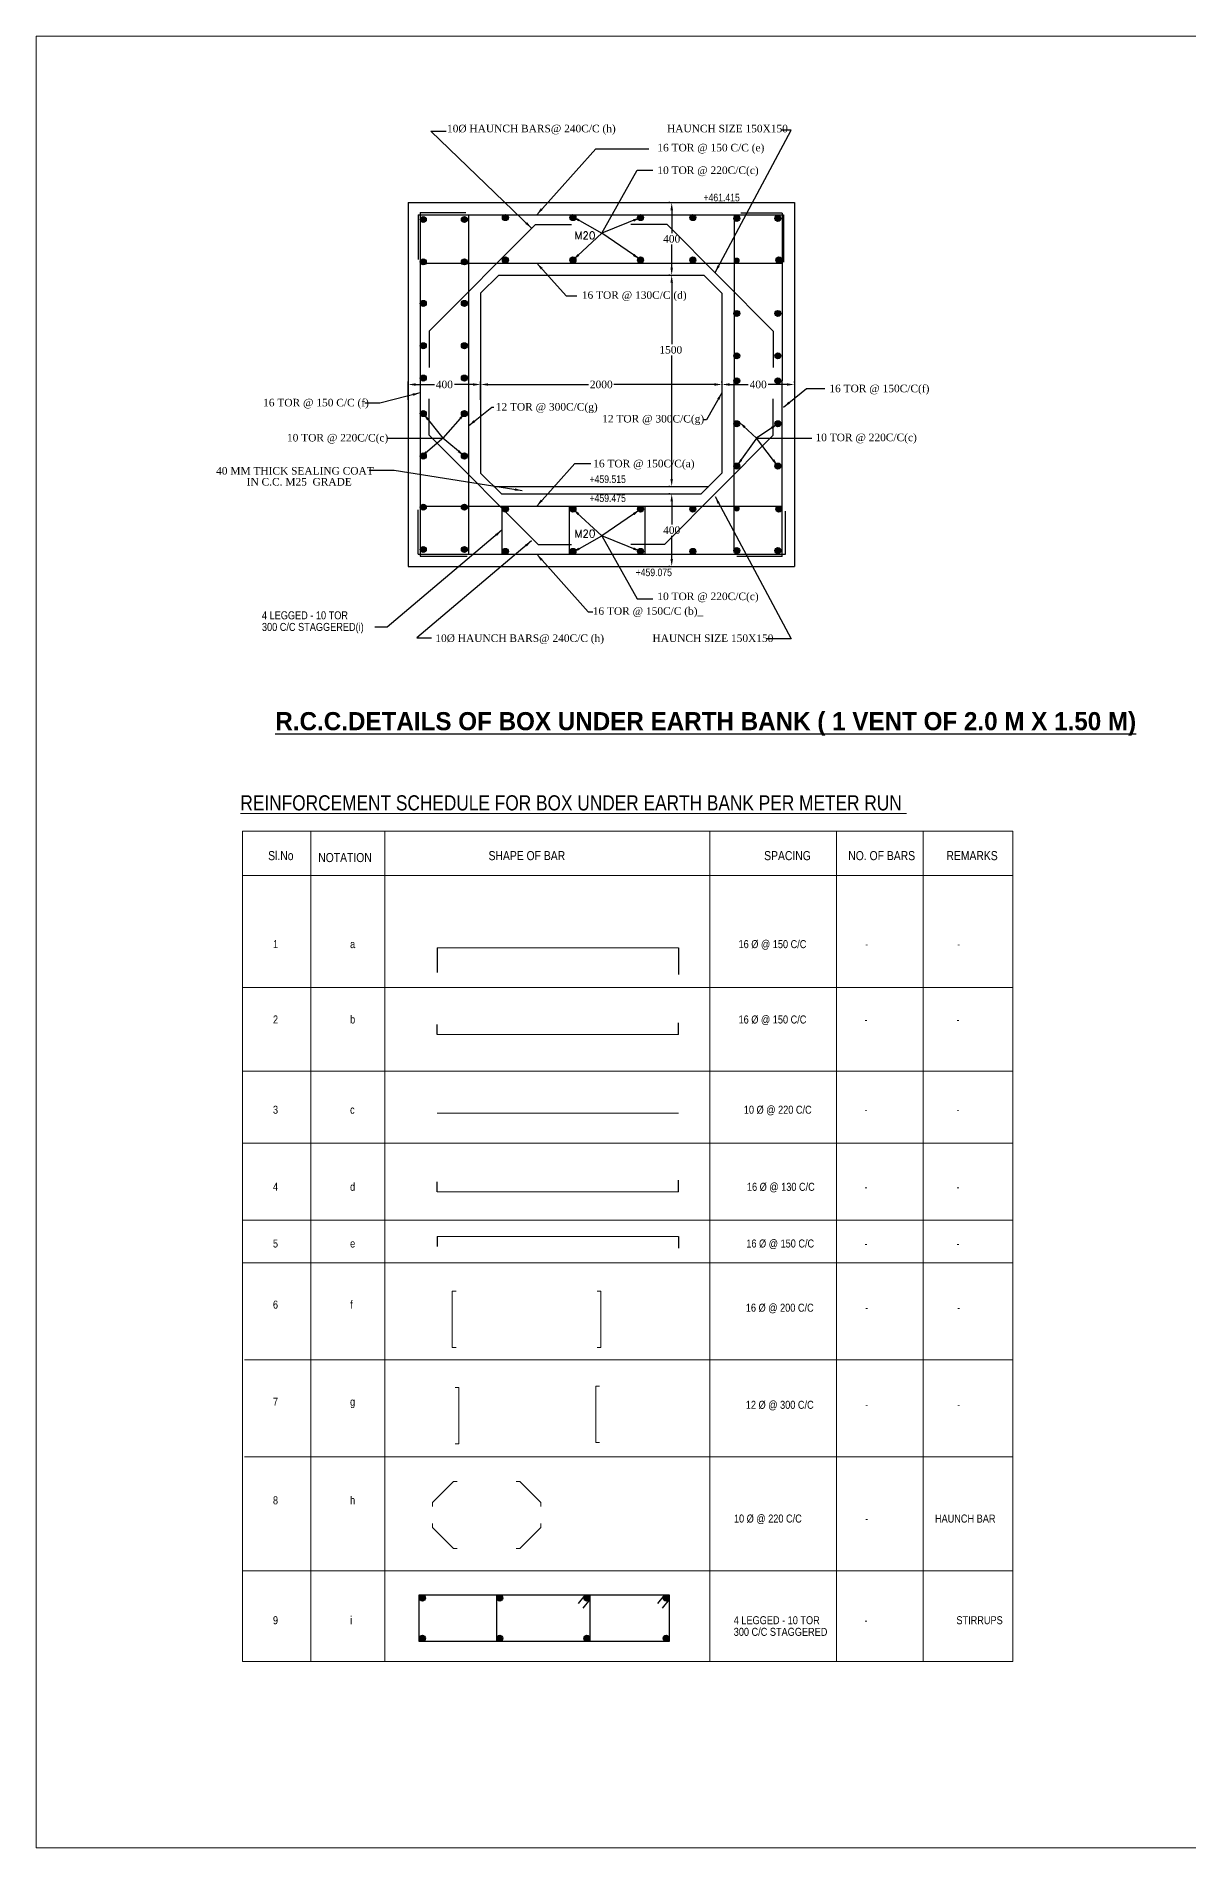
# Model space of a CAD drawing. Header units: millimetres. Extents: x 80 to 7279, y -662 to 1149.
# Drawn here: x 5589 to 5971, y -662 to -62 of the extents above; entities that cross this region are included whole.
import ezdxf
from ezdxf.enums import TextEntityAlignment as Align

# ---------------------------------------------------------------- set-up
doc = ezdxf.new("R2010")
doc.units = ezdxf.units.MM
for name, color, linetype in [('border', 7, 'Continuous'), ('DIM', 3, 'Continuous'), ('STEEL', 5, 'Continuous'), ('TEXT_GENERAL', 4, 'Continuous'), ('TEXT_NAME', 5, 'Continuous'), ('TEXT_STEEL', 7, 'Continuous')]:
    doc.layers.add(name, color=color, linetype=linetype)
doc.styles.add('ARIAL NARROW', font='ARIALN_1.TTF')
doc.styles.add('CITYBLUEPR', font='cityb__.ttf')
doc.styles.add('ROMANS', font='romans.shx', dxfattribs={"height": 2.5})
doc.styles.get("Standard").update_dxf_attribs({"font": 'TIMES_1.TTF', "height": 2.5})
doc.styles.add('TNR_2.5', font='TIMES_1.TTF', dxfattribs={"height": 2.5})
doc.dimstyles.new('STYLE_ESH', dxfattribs={"dimtxt": 2.5, "dimasz": 2.5, "dimexe": 1, "dimexo": 0.625, "dimtad": 0, "dimtih": 1, "dimtoh": 1, "dimdec": 0, "dimlfac": 100, "dimzin": 9, "dimdsep": 46, "dimtxsty": 'TNR_2.5', "dimcen": 2.5, "dimadec": 0, "dimazin": 2, "dimtfac": 1, "dimtdec": 0, "dimtofl": 0, "dimtmove": 2, "dimatfit": 3, "dimfxl": 0, "dimarcsym": 0})

# ---------------------------------------------------------------- blocks, each defined once
blk = doc.blocks.new('*D178')
at = {"color": 0, "lineweight": -2, "transparency": 16777216}
for p, q in [((5799.1, -141.51), (5798.73, -141.51)), ((5799.73, -144.01), (5799.73, -164.35)), ((5799.73, -209.01), (5799.73, -168.15)), ((5799.1, -211.51), (5798.73, -211.51))]:
    blk.add_line(p, q, dxfattribs=at)
at = {"color": 0, "transparency": 16777216}
for points in [[(5799.31, -144.01), (5800.14, -144.01), (5799.73, -141.51)], [(5799.31, -209.01), (5800.14, -209.01), (5799.73, -211.51)]]:
    blk.add_solid(points, dxfattribs=at)
at = {"layer": 'Defpoints', "color": 0, "transparency": 16777216}
for p in [(5799.73, -141.51), (5799.73, -211.51), (5799.73, -211.51)]:
    blk.add_point(p, dxfattribs=at)
at = {"color": 0, "transparency": 16777216, "insert": (5799.44, -166.25), "char_height": 2.5, "attachment_point": 5, "style": 'TNR_2.5'}
blk.add_mtext('1500', dxfattribs=at)
blk = doc.blocks.new('*D179')
at = {"color": 0, "lineweight": -2, "transparency": 16777216}
for p, q in [((5736.4, -182.83), (5736.4, -176.74)), ((5738.9, -177.74), (5772.19, -177.74)), ((5813.9, -177.74), (5780.61, -177.74)), ((5816.4, -177.12), (5816.4, -176.74))]:
    blk.add_line(p, q, dxfattribs=at)
at = {"color": 0, "transparency": 16777216}
for points in [[(5738.9, -177.33), (5738.9, -178.16), (5736.4, -177.74)], [(5813.9, -177.33), (5813.9, -178.16), (5816.4, -177.74)]]:
    blk.add_solid(points, dxfattribs=at)
at = {"layer": 'Defpoints', "color": 0, "transparency": 16777216}
for p in [(5816.4, -177.74), (5816.4, -177.74), (5736.4, -183.46)]:
    blk.add_point(p, dxfattribs=at)
at = {"color": 0, "transparency": 16777216, "insert": (5776.4, -177.74), "char_height": 2.5, "attachment_point": 5, "style": 'TNR_2.5'}
blk.add_mtext('2000', dxfattribs=at)
blk = doc.blocks.new('*D180')
at = {"color": 0, "lineweight": -2, "transparency": 16777216}
for p, q in [((5712.4, -182.83), (5712.4, -176.74)), ((5714.9, -177.74), (5721.1, -177.74)), ((5733.9, -177.74), (5727.7, -177.74)), ((5736.4, -182.83), (5736.4, -176.74))]:
    blk.add_line(p, q, dxfattribs=at)
at = {"color": 0, "transparency": 16777216}
for points in [[(5714.9, -177.33), (5714.9, -178.16), (5712.4, -177.74)], [(5733.9, -177.33), (5733.9, -178.16), (5736.4, -177.74)]]:
    blk.add_solid(points, dxfattribs=at)
at = {"layer": 'Defpoints', "color": 0, "transparency": 16777216}
for p in [(5736.4, -177.74), (5712.4, -183.46), (5736.4, -183.46)]:
    blk.add_point(p, dxfattribs=at)
at = {"color": 0, "transparency": 16777216, "insert": (5724.4, -177.74), "char_height": 2.5, "attachment_point": 5, "style": 'TNR_2.5'}
blk.add_mtext('400', dxfattribs=at)
blk = doc.blocks.new('*D181')
at = {"color": 0, "lineweight": -2, "transparency": 16777216}
for p, q in [((5816.4, -177.12), (5816.4, -176.74)), ((5818.9, -177.74), (5825.1, -177.74)), ((5837.9, -177.74), (5831.7, -177.74)), ((5840.4, -177.12), (5840.4, -176.74))]:
    blk.add_line(p, q, dxfattribs=at)
at = {"color": 0, "transparency": 16777216}
for points in [[(5818.9, -177.33), (5818.9, -178.16), (5816.4, -177.74)], [(5837.9, -177.33), (5837.9, -178.16), (5840.4, -177.74)]]:
    blk.add_solid(points, dxfattribs=at)
at = {"layer": 'Defpoints', "color": 0, "transparency": 16777216}
for p in [(5816.4, -177.74), (5840.4, -177.74), (5840.4, -177.74)]:
    blk.add_point(p, dxfattribs=at)
at = {"color": 0, "transparency": 16777216, "insert": (5828.4, -177.74), "char_height": 2.5, "attachment_point": 5, "style": 'TNR_2.5'}
blk.add_mtext('400', dxfattribs=at)
blk = doc.blocks.new('*D182')
at = {"color": 0, "lineweight": -2, "transparency": 16777216}
for p, q in [((5799.11, -117.51), (5798.74, -117.51)), ((5799.74, -120.01), (5799.74, -127.61)), ((5799.74, -139.01), (5799.74, -131.4)), ((5799.11, -141.51), (5798.74, -141.51))]:
    blk.add_line(p, q, dxfattribs=at)
at = {"color": 0, "transparency": 16777216}
for points in [[(5799.32, -120.01), (5800.15, -120.01), (5799.74, -117.51)], [(5799.32, -139.01), (5800.15, -139.01), (5799.74, -141.51)]]:
    blk.add_solid(points, dxfattribs=at)
at = {"layer": 'Defpoints', "color": 0, "transparency": 16777216}
for p in [(5799.74, -117.51), (5799.74, -117.51), (5799.74, -141.51)]:
    blk.add_point(p, dxfattribs=at)
at = {"color": 0, "transparency": 16777216, "insert": (5799.74, -129.51), "char_height": 2.5, "attachment_point": 5, "style": 'TNR_2.5'}
blk.add_mtext('400', dxfattribs=at)
blk = doc.blocks.new('*D183')
at = {"color": 0, "lineweight": -2, "transparency": 16777216}
for p, q in [((5799.11, -213.98), (5798.74, -213.98)), ((5799.74, -216.48), (5799.74, -224.09)), ((5799.74, -235.48), (5799.74, -227.88)), ((5799.11, -237.98), (5798.74, -237.98))]:
    blk.add_line(p, q, dxfattribs=at)
at = {"color": 0, "transparency": 16777216}
for points in [[(5799.32, -216.48), (5800.15, -216.48), (5799.74, -213.98)], [(5799.32, -235.48), (5800.15, -235.48), (5799.74, -237.98)]]:
    blk.add_solid(points, dxfattribs=at)
at = {"layer": 'Defpoints', "color": 0, "transparency": 16777216}
for p in [(5799.74, -213.98), (5799.74, -237.98), (5799.74, -237.98)]:
    blk.add_point(p, dxfattribs=at)
at = {"color": 0, "transparency": 16777216, "insert": (5799.74, -225.98), "char_height": 2.5, "attachment_point": 5, "style": 'TNR_2.5'}
blk.add_mtext('400', dxfattribs=at)

msp = doc.modelspace()

# ---------------------------------------------------------------- hatches: boundary and pattern name
for points in [[(5716.404, -123.091, 1), (5718.404, -123.091, 1)], [(5730.019, -123.091, 1), (5732.019, -123.091, 1)], [(5743.604, -122.474, -1), (5745.604, -122.474, -1)], [(5743.604, -122.474, -1), (5745.604, -122.474, -1)], [(5766.004, -122.474, -1), (5768.004, -122.474, -1)], [(5788.404, -122.474, -1), (5790.404, -122.474, -1)], [(5805.749, -122.474, -1), (5807.749, -122.474, -1)], [(5820.308, -122.716, 1), (5822.308, -122.716, 1)], [(5833.923, -122.716, 1), (5835.923, -122.716, 1)], [(5716.404, -137.122, 1), (5718.404, -137.122, 1)], [(5730.019, -137.122, 1), (5732.019, -137.122, 1)], [(5743.604, -136.505, -1), (5745.604, -136.505, -1)], [(5743.604, -136.505, -1), (5745.604, -136.505, -1)], [(5766.004, -136.505, -1), (5768.004, -136.505, -1)], [(5788.404, -136.505, -1), (5790.404, -136.505, -1)], [(5805.749, -136.505, -1), (5807.749, -136.505, -1)], [(5820.308, -136.674, 1), (5822.308, -136.674, 1)], [(5834.283, -136.505, -1), (5836.283, -136.505, -1)], [(5716.404, -150.864, 1), (5718.404, -150.864, 1)], [(5730.019, -150.864, 1), (5732.019, -150.864, 1)], [(5820.308, -154.209, 1), (5822.308, -154.209, 1)], [(5833.923, -154.209, 1), (5835.923, -154.209, 1)], [(5716.404, -164.894, 1), (5718.404, -164.894, 1)], [(5730.019, -164.894, 1), (5732.019, -164.894, 1)], [(5820.308, -168.239, 1), (5822.308, -168.239, 1)], [(5833.923, -168.239, 1), (5835.923, -168.239, 1)], [(5716.404, -175.595, 1), (5718.404, -175.595, 1)], [(5730.019, -175.595, 1), (5732.019, -175.595, 1)], [(5820.308, -176.527, 1), (5822.308, -176.527, 1)], [(5833.923, -176.527, 1), (5835.923, -176.527, 1)], [(5716.404, -187.389, 1), (5718.404, -187.389, 1)], [(5730.019, -187.389, 1), (5732.019, -187.389, 1)], [(5820.308, -190.735, 1), (5822.308, -190.735, 1)], [(5833.923, -190.735, 1), (5835.923, -190.735, 1)], [(5716.404, -201.42, 1), (5718.404, -201.42, 1)], [(5730.019, -201.42, 1), (5732.019, -201.42, 1)], [(5820.308, -204.765, 1), (5822.308, -204.765, 1)], [(5833.923, -204.765, 1), (5835.923, -204.765, 1)], [(5716.404, -218.367, -1), (5718.404, -218.367, -1)], [(5730.019, -218.367, -1), (5732.019, -218.367, -1)], [(5743.604, -218.985, 1), (5745.604, -218.985, 1)], [(5743.604, -218.985, 1), (5745.604, -218.985, 1)], [(5766.004, -218.985, 1), (5768.004, -218.985, 1)], [(5788.404, -218.985, 1), (5790.404, -218.985, 1)], [(5805.749, -218.985, 1), (5807.749, -218.985, 1)], [(5820.308, -218.816, -1), (5822.308, -218.816, -1)], [(5834.283, -218.985, 1), (5836.283, -218.985, 1)], [(5716.404, -232.398, -1), (5718.404, -232.398, -1)], [(5730.019, -232.398, -1), (5732.019, -232.398, -1)], [(5743.604, -233.015, 1), (5745.604, -233.015, 1)], [(5743.604, -233.015, 1), (5745.604, -233.015, 1)], [(5766.004, -233.015, 1), (5768.004, -233.015, 1)], [(5788.404, -233.015, 1), (5790.404, -233.015, 1)], [(5805.749, -233.015, 1), (5807.749, -233.015, 1)], [(5820.308, -232.774, -1), (5822.308, -232.774, -1)], [(5833.923, -232.774, -1), (5835.923, -232.774, -1)], [(5716.096, -579.705, -1), (5718.096, -579.705, -1)], [(5741.74, -579.705, -1), (5743.74, -579.705, -1)], [(5770.614, -579.705, -1), (5772.614, -579.705, -1)], [(5796.884, -579.705, -1), (5798.884, -579.705, -1)], [(5716.096, -592.988, -1), (5718.096, -592.988, -1)], [(5741.74, -592.988, -1), (5743.74, -592.988, -1)], [(5770.614, -592.988, -1), (5772.614, -592.988, -1)], [(5796.884, -592.988, -1), (5798.884, -592.988, -1)]]:
    msp.add_hatch(color=256).paths.add_polyline_path(points)

# ---------------------------------------------------------------- linework, layer by layer
for p, q in [((5774.55, -99.723), (5792.156, -99.723)), ((5788.309, -106.708), (5793.458, -106.708)), ((5712.402, -117.506), (5840.402, -117.506)), ((5712.402, -117.506), (5712.402, -176.506)), ((5840.402, -117.506), (5840.402, -176.506)), ((5715.69, -121.506), (5836.768, -121.506)), ((5715.69, -121.506), (5715.69, -136.38)), ((5716.402, -120.719), (5716.402, -176.506)), ((5716.402, -120.719), (5731.493, -120.719)), ((5719.405, -160.083), (5754.573, -124.704)), ((5732.402, -121.506), (5732.402, -176.506)), ((5754.573, -124.704), (5766.573, -124.704)), ((5798.231, -124.704), (5786.231, -124.704)), ((5833.398, -160.083), (5798.231, -124.704)), ((5820.402, -121.506), (5820.402, -176.506)), ((5836.402, -121.037), (5822.596, -121.037)), ((5836.402, -121.037), (5836.402, -176.506)), ((5836.768, -121.506), (5836.768, -137.172)), ((5716.402, -137.506), (5836.402, -137.506)), ((5736.402, -147.506), (5742.402, -141.506)), ((5742.402, -141.506), (5810.402, -141.506)), ((5742.402, -141.506), (5810.402, -141.506)), ((5810.402, -141.506), (5816.402, -147.506)), ((5736.402, -147.506), (5736.402, -176.506)), ((5764.767, -148.398), (5768.243, -148.398)), ((5816.402, -147.506), (5816.402, -176.506)), ((5719.405, -160.083), (5719.405, -172.083)), ((5833.398, -160.083), (5833.398, -172.083)), ((5712.402, -176.506), (5712.402, -237.983)), ((5716.402, -176.506), (5716.402, -234.625)), ((5732.402, -176.506), (5732.402, -233.983)), ((5736.402, -176.506), (5736.402, -207.106)), ((5816.402, -176.506), (5816.402, -207.106)), ((5820.402, -233.106), (5820.402, -176.506)), ((5836.402, -234.712), (5836.402, -176.506)), ((5840.402, -176.506), (5840.402, -237.983)), ((5844.454, -179.069), (5850.467, -179.069)), ((5719.405, -194.529), (5719.405, -182.529)), ((5740.08, -185.226), (5740.748, -185.226)), ((5833.398, -194.529), (5833.398, -182.529)), ((5705.424, -195.509), (5723.795, -195.509)), ((5719.405, -194.529), (5755.444, -230.786)), ((5833.398, -194.529), (5797.359, -230.786)), ((5827.85, -195.509), (5846.221, -195.509)), ((5767.602, -203.935), (5772.918, -203.935)), ((5736.402, -207.106), (5743.289, -213.993)), ((5809.514, -213.993), (5816.402, -207.106)), ((5740.802, -211.506), (5812.002, -211.506)), ((5743.289, -213.993), (5809.514, -213.993)), ((5715.761, -233.983), (5715.761, -219.293)), ((5716.402, -217.983), (5836.402, -217.983)), ((5743.452, -217.983), (5743.452, -233.983)), ((5765.713, -217.983), (5765.713, -233.983)), ((5790.823, -217.983), (5790.823, -233.983)), ((5837.425, -233.983), (5837.425, -219.667)), ((5715.761, -233.983), (5837.425, -233.983)), ((5755.444, -230.786), (5766.573, -230.786)), ((5797.359, -230.786), (5786.231, -230.786)), ((5712.402, -237.983), (5840.402, -237.983)), ((5716.402, -234.625), (5731.965, -234.625)), ((5836.402, -234.712), (5821.284, -234.712)), ((5788.309, -248.781), (5793.458, -248.781)), ((5772.079, -253.015), (5773.567, -253.015)), ((5722.011, -364.271), (5722.011, -372.532)), ((5801.961, -364.271), (5801.961, -373.137)), ((5722.011, -392.993), (5722.011, -389.732)), ((5801.961, -392.993), (5801.961, -389.127)), ((5722.011, -445.128), (5722.011, -441.867)), ((5801.961, -445.128), (5801.961, -441.262)), ((5722.011, -459.963), (5722.011, -463.224)), ((5801.961, -459.963), (5801.961, -463.829)), ((5741.64, -578.58), (5741.64, -594.087)), ((5771.072, -578.647), (5768.739, -581.505)), ((5772.627, -580.173), (5770.294, -583.031)), ((5772.632, -578.58), (5772.632, -594.087)), ((5797.341, -578.647), (5795.009, -581.505)), ((5798.896, -580.173), (5796.564, -583.031))]:
    msp.add_line(p, q)
msp.add_lwpolyline([(5715.996, -578.589), (5798.902, -578.589), (5798.902, -594.087), (5715.996, -594.087)], close=True)
for centre in [(5717.404, -123.091), (5731.019, -123.091), (5744.604, -122.474), (5744.604, -122.474), (5767.004, -122.474), (5789.404, -122.474), (5806.749, -122.474), (5821.308, -122.716), (5834.923, -122.716), (5717.404, -137.122), (5731.019, -137.122), (5744.604, -136.505), (5744.604, -136.505), (5767.004, -136.505), (5789.404, -136.505), (5806.749, -136.505), (5835.283, -136.505), (5717.404, -150.864), (5731.019, -150.864), (5821.308, -154.209), (5834.923, -154.209), (5717.404, -164.894), (5731.019, -164.894), (5821.308, -168.239), (5834.923, -168.239), (5717.404, -175.595), (5731.019, -175.595), (5821.308, -176.527), (5834.923, -176.527), (5717.404, -187.389), (5731.019, -187.389), (5821.308, -190.735), (5834.923, -190.735), (5717.404, -201.42), (5731.019, -201.42), (5821.308, -204.765), (5834.923, -204.765), (5717.404, -218.367), (5731.019, -218.367), (5744.604, -218.985), (5744.604, -218.985), (5767.004, -218.985), (5789.404, -218.985), (5806.749, -218.985), (5835.283, -218.985), (5717.404, -232.398), (5731.019, -232.398), (5744.604, -233.015), (5744.604, -233.015), (5767.004, -233.015), (5789.404, -233.015), (5806.749, -233.015), (5821.308, -232.774), (5834.923, -232.774), (5717.096, -579.705), (5742.74, -579.705), (5771.614, -579.705), (5797.884, -579.705), (5717.096, -592.988), (5742.74, -592.988), (5771.614, -592.988), (5797.884, -592.988)]:
    msp.add_circle(centre, 1)
at = {"layer": 'border', "lineweight": 5}
for p, q in [((6449.115, -62.388), (5589.115, -62.388)), ((5589.115, -62.388), (5589.115, -662.388)), ((5589.115, -662.388), (6449.115, -662.388))]:
    msp.add_line(p, q, dxfattribs=at)
at = {"layer": 'DIM', "color": 0, "lineweight": 5}
for p, q in [((5722.011, -364.271), (5801.961, -364.271)), ((5722.011, -392.993), (5801.961, -392.993)), ((5722.011, -392.993), (5801.961, -392.993)), ((5722.011, -419.094), (5801.961, -419.094)), ((5722.011, -445.128), (5801.961, -445.128)), ((5722.011, -445.128), (5801.961, -445.128)), ((5722.011, -459.963), (5801.961, -459.963)), ((5727.002, -478.027), (5727.002, -496.727)), ((5727.002, -478.027), (5728.252, -478.027)), ((5776.24, -478.027), (5774.99, -478.027)), ((5776.24, -478.027), (5776.24, -496.727)), ((5727.002, -496.727), (5728.252, -496.727)), ((5776.24, -496.727), (5774.99, -496.727)), ((5729.189, -509.944), (5727.939, -509.944)), ((5729.189, -509.944), (5729.189, -528.644)), ((5774.608, -509.448), (5774.608, -528.148)), ((5774.608, -509.448), (5775.858, -509.448)), ((5729.189, -528.644), (5727.939, -528.644)), ((5774.608, -528.148), (5775.858, -528.148)), ((5720.464, -548.079), (5727.414, -541.129)), ((5727.414, -541.129), (5728.664, -541.129)), ((5749.453, -541.129), (5748.203, -541.129)), ((5756.403, -548.079), (5749.453, -541.129)), ((5720.464, -548.079), (5720.464, -549.329)), ((5756.403, -548.079), (5756.403, -549.329)), ((5720.464, -556.269), (5720.464, -555.019)), ((5720.464, -556.269), (5727.414, -563.219)), ((5756.403, -556.269), (5749.453, -563.219)), ((5756.403, -556.269), (5756.403, -555.019)), ((5727.414, -563.219), (5728.664, -563.219)), ((5749.453, -563.219), (5748.203, -563.219))]:
    msp.add_line(p, q, dxfattribs=at)
at = {"layer": 'STEEL', "color": 0, "lineweight": 5}
for p, q in [((5657.434, -325.628), (5657.434, -600.652)), ((5657.434, -325.628), (5912.782, -325.628)), ((5680.1, -325.628), (5680.1, -600.652)), ((5704.641, -325.628), (5704.641, -600.652)), ((5812.411, -325.628), (5812.411, -600.652)), ((5854.392, -325.628), (5854.392, -600.652)), ((5883.078, -325.628), (5883.078, -600.652)), ((5912.782, -325.628), (5912.782, -600.652)), ((5912.782, -340.31), (5657.434, -340.31)), ((5657.434, -377.508), (5912.782, -377.508)), ((5657.434, -405.218), (5912.782, -405.218)), ((5657.434, -429.071), (5912.782, -429.071)), ((5657.434, -454.569), (5912.782, -454.569)), ((5657.434, -468.62), (5912.782, -468.62)), ((5658.14, -500.777), (5912.782, -500.777)), ((5658.14, -532.934), (5912.782, -532.934)), ((5657.434, -570.696), (5912.782, -570.696)), ((5657.434, -600.652), (5912.782, -600.652))]:
    msp.add_line(p, q, dxfattribs=at)

# ---------------------------------------------------------------- texts
for s, p in [('40 MM THICK SEALING COAT ', (5648.737, -207.575)), ('IN C.C. M25  GRADE', (5658.885, -211.21))]:
    msp.add_text(s, height=2.5).set_placement(p)
at = {"style": 'CITYBLUEPR'}
msp.add_text('%%UR.C.C.DETAILS OF BOX UNDER EARTH BANK ( 1 VENT OF 2.0 M X 1.50 M)', height=6, dxfattribs=at).set_placement((5668.365, -292.239))
at = {"char_height": 2.5}
for s, insert, width, attachment_point in [('10%%C HAUNCH BARS@ 240C/C (h)                  HAUNCH SIZE 150X150\\P  ', (5725.264, -99.186), 129.02778, 7), ('16 TOR @ 150 C/C (e)', (5794.977, -101.337), 70, 7), ('10 TOR @ 220C/C(c)', (5794.977, -108.839), 70, 7), ('16 TOR @ 130C/C (d)', (5769.955, -146.864), 70, 1), ('16 TOR @ 150C/C(f)', (5851.994, -177.8), 70, 1), ('16 TOR @ 150 C/C (f)', (5664.328, -182.481), 70, 1), ('12 TOR @ 300C/C(g)', (5741.417, -183.881), 70, 1), ('12 TOR @ 300C/C(g)', (5776.706, -187.823), 70, 1), ('10 TOR @ 220C/C(c)', (5672.229, -194.108), 70, 1), ('10 TOR @ 220C/C(c)', (5847.401, -194.013), 70, 1), ('16 TOR @ 150C/C(a)', (5773.728, -205.972), 70, 7), ('16 TOR @ 150C/C (b)_', (5773.567, -251.525), 70, 1), ('10 TOR @ 220C/C(c)', (5794.977, -246.65), 70, 1), ('10%%C HAUNCH BARS@ 240C/C (h)                 HAUNCH SIZE 150X150\\P  ', (5721.393, -260.507), 129.02778, 1)]:
    msp.add_mtext(s, dxfattribs=dict(at, insert=insert, width=width, attachment_point=attachment_point))
at = {"char_height": 2.5, "width": 50.5785, "style": 'ROMANS'}
for insert, attachment_point in [((5774.435, -129.616), 9), ((5774.435, -225.873), 3)]:
    msp.add_mtext('M20', dxfattribs=dict(at, insert=insert, attachment_point=attachment_point))
at = {"layer": 'TEXT_GENERAL', "color": 0, "lineweight": 5, "style": 'ARIAL NARROW'}
for s, p in [('+461.415', (5816.284, -115.818)), ('+459.515', (5778.529, -209.098)), ('+459.475', (5778.529, -215.384)), ('+459.075', (5793.8, -239.961))]:
    msp.add_text(s, height=2.5, dxfattribs=at).set_placement(p, align=Align.MIDDLE)
at = {"layer": 'TEXT_NAME', "color": 0, "lineweight": 5, "style": 'ARIAL NARROW'}
for s, height, p in [('%%UREINFORCEMENT SCHEDULE FOR BOX UNDER EARTH BANK PER METER RUN ', 5, (5656.782, -318.795)), ('Sl.No     ', 3, (5665.987, -335.278)), ('NOTATION', 3, (5682.583, -335.916)), ('SHAPE OF BAR', 3, (5739.033, -335.278)), ('SPACING', 3, (5830.381, -335.278)), ('NO. OF BARS', 3, (5858.255, -335.278)), ('REMARKS', 3, (5890.787, -335.278))]:
    msp.add_text(s, height=height, dxfattribs=at).set_placement(p)
at = {"layer": 'TEXT_STEEL', "color": 0, "lineweight": 5, "style": 'ARIAL NARROW'}
for s, p in [('4 LEGGED - 10 TOR', (5663.933, -255.512)), ('300 C/C STAGGERED(i) ', (5663.933, -259.36)), ('1', (5667.58, -364.415)), ('a', (5693.143, -364.415)), ('16 %%C @ 150 C/C', (5821.889, -364.415)), ('-', (5863.862, -364.415)), ('-', (5894.35, -364.415)), ('2', (5667.58, -389.381)), ('b', (5693.143, -389.381)), ('16 %%C @ 150 C/C', (5821.889, -389.381)), ('-', (5863.614, -389.381)), ('-', (5894.103, -389.381)), ('3', (5667.58, -419.264)), ('c', (5693.143, -419.264)), ('10 %%C @ 220 C/C', (5823.645, -419.264)), ('-', (5863.614, -419.264)), ('-', (5894.103, -419.264)), ('4', (5667.58, -444.795)), ('d', (5693.143, -444.795)), ('16 %%C @ 130 C/C', (5824.668, -444.795)), ('- ', (5863.614, -444.795)), ('-', (5894.103, -444.795)), ('5', (5667.58, -463.575)), ('e', (5693.143, -463.575)), ('16 %%C @ 150 C/C', (5824.464, -463.575)), ('-', (5863.614, -463.575)), ('-', (5894.103, -463.575)), ('6', (5667.58, -483.818)), ('f', (5693.143, -483.818)), ('16 %%C @ 200 C/C', (5824.306, -484.839)), ('-', (5863.862, -484.839)), ('-', (5894.35, -484.839)), ('7', (5667.58, -515.975)), ('g', (5693.143, -515.975)), ('12 %%C @ 300 C/C', (5824.306, -516.997)), ('-', (5863.862, -516.997)), ('-', (5894.35, -516.997)), ('8', (5667.58, -548.639)), ('h', (5693.143, -548.639)), ('10 %%C @ 220 C/C', (5820.369, -554.674)), ('HAUNCH BAR', (5886.987, -554.674)), ('-', (5863.862, -554.674)), ('9', (5667.58, -588.349)), ('i', (5693.143, -588.349)), ('4 LEGGED - 10 TOR', (5820.294, -588.349)), ('-', (5863.614, -588.349)), ('STIRRUPS', (5894.103, -588.349)), ('300 C/C STAGGERED ', (5820.294, -592.197))]:
    msp.add_text(s, height=2.65, dxfattribs=at).set_placement(p)

# ---------------------------------------------------------------- dimensions: what is measured, and where the dimension line sits
for base, p1, p2, angle, picture, middle in [((5799.736, -117.506), (5799.736, -141.506), (5799.736, -117.506), 90, '*D182', (5799.736, -129.506)), ((5799.736, -237.983), (5799.736, -213.983), (5799.736, -237.983), 270, '*D183', (5799.736, -225.983))]:
    dim = msp.add_linear_dim(base=base, p1=p1, p2=p2, angle=angle, text='400', dimstyle='STYLE_ESH')
    dim.commit()
    dim.dimension.update_dxf_attribs({"geometry": picture, "text_midpoint": middle})
dim = msp.add_linear_dim(base=(5799.726, -211.506), p1=(5799.726, -141.506), p2=(5799.726, -211.506), angle=90, text='1500', dimstyle='STYLE_ESH')
dim.commit()
dim.dimension.update_dxf_attribs({"geometry": '*D178', "text_midpoint": (5799.443, -166.25), "dimtype": 160})
for base, p1, p2, text, picture, middle in [((5736.402, -177.745), (5712.402, -183.455), (5736.402, -183.455), '400', '*D180', (5724.402, -177.745)), ((5816.402, -177.745), (5736.402, -183.455), (5816.402, -177.745), '2000', '*D179', (5776.402, -177.745)), ((5840.402, -177.745), (5816.402, -177.745), (5840.402, -177.745), '400', '*D181', (5828.402, -177.745))]:
    dim = msp.add_linear_dim(base=base, p1=p1, p2=p2, text=text, dimstyle='STYLE_ESH')
    dim.commit()
    dim.dimension.update_dxf_attribs({"geometry": picture, "text_midpoint": middle})

# ---------------------------------------------------------------- leaders
for points in [[(5753.307, -125.977), (5719.95, -93.803), (5724.942, -93.803)], [(5814.1, -140.668), (5839.331, -93.496), (5836.079, -93.496)], [(5754.983, -121.506), (5774.55, -99.723)], [(5754.983, -137.506), (5764.767, -148.398)], [(5754.983, -217.983), (5767.602, -203.935)], [(5750.219, -212.914), (5707.739, -206.232), (5699.426, -206.232)], [(5814.1, -214.821), (5839.331, -261.993), (5831.163, -261.993)], [(5743.452, -225.983), (5705.417, -258.157), (5701.382, -258.157)], [(5753.307, -229.512), (5715.272, -261.687), (5720.107, -261.687)], [(5754.983, -233.983), (5772.079, -253.015)]]:
    msp.add_leader(points, dimstyle='STYLE_ESH', override={"dimgap": 0.625, "dimtad": 0})
for points in [[(5789.404, -122.474), (5776.632, -127.616), (5788.309, -106.708)], [(5766.821, -122.137), (5776.632, -127.616)], [(5767.004, -136.505), (5776.632, -127.616)], [(5789.172, -136.247), (5776.632, -127.616)], [(5836.776, -185.295), (5844.454, -179.069)], [(5716.402, -180.482), (5702.95, -183.929), (5698.064, -183.929)], [(5732.402, -191.452), (5740.08, -185.226)], [(5816.402, -180.482), (5811.269, -189.416), (5810.036, -189.494)], [(5717.404, -187.389), (5723.85, -195.509)], [(5731.29, -187.152), (5723.85, -195.509)], [(5822.142, -190.183), (5827.85, -195.509)], [(5834.923, -190.735), (5827.85, -195.509)], [(5716.465, -201.763), (5724.271, -195.103)], [(5731.019, -201.42), (5723.85, -195.509)], [(5821.308, -204.765), (5828.271, -195.103)], [(5834.923, -204.765), (5827.85, -195.509)], [(5767.004, -218.985), (5776.632, -227.873)], [(5789.172, -219.242), (5776.632, -227.873)], [(5766.821, -233.353), (5776.632, -227.873)], [(5789.404, -233.015), (5776.632, -227.873), (5788.309, -248.781)]]:
    msp.add_leader(points, dimstyle='STYLE_ESH')

doc.saveas('drawing.dxf')
